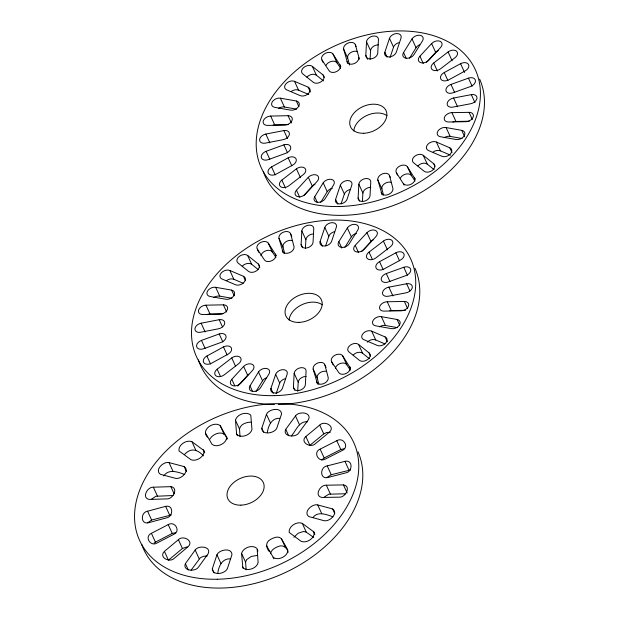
<?xml version="1.0" encoding="UTF-8"?>
<svg xmlns="http://www.w3.org/2000/svg" width="619" height="619" viewBox="0 0 619 619"><rect width="100%" height="100%" fill="white"/><g stroke="black" fill="none" stroke-linecap="round" stroke-linejoin="round"><path stroke-width="0.93" d="M293.421 387.045L294.164 373.334A6.267 4.271 -24.6 0 1 300.54 367.756A6.267 4.271 -24.6 0 1 306.08 371.292L305.353 384.778A6.267 4.271 -24.6 0 1 299.116 390.45A6.267 4.271 -24.6 0 1 293.421 387.045L294.884 390.256M301.12 244.428L301.84 230.941A6.267 4.271 -24.6 0 1 308.069 225.27A6.267 4.271 -24.6 0 1 313.771 228.666L313.036 242.377A6.267 4.271 -24.6 0 1 306.668 247.964A6.267 4.271 -24.6 0 1 301.12 244.428L302.59 247.631M297.708 391.293L298.203 382.155L294.164 373.334M305.415 248.428L305.879 239.762L301.84 230.941M358.107 197.925L358.85 184.214A6.267 4.271 -24.6 0 1 365.225 178.628A6.267 4.271 -24.6 0 1 370.766 182.172L370.038 195.658A6.267 4.271 -24.6 0 1 363.802 201.33A6.267 4.271 -24.6 0 1 358.107 197.925L359.569 201.136M365.806 55.308L366.525 41.821A6.267 4.271 -24.6 0 1 372.754 36.15A6.267 4.271 -24.6 0 1 378.457 39.546L377.722 53.257A6.267 4.271 -24.6 0 1 371.354 58.844A6.267 4.271 -24.6 0 1 365.806 55.308L367.64 59.316M362.44 201.26L362.889 193.035L358.85 184.214M370.1 59.308L370.564 50.642L366.525 41.821M212.286 568.915C212.58 576.15 225.184 573.906 227.397 568.559L231.963 554.647C231.955 547.328 219.227 549.502 216.936 554.779L212.286 568.915L214.12 572.923M235.475 420.216C236.829 414.374 246.2 411.101 250.765 415.07L251.979 429.485C250.478 435.242 241.116 438.561 236.636 434.422L235.475 420.216L239.514 429.029L240.01 436.527M239.514 429.029C240.443 424.085 246.54 422.143 250.997 422.158M261.798 428.216C261.744 435.552 274.496 433.424 276.801 428.155L281.552 414.018C281.312 406.76 268.692 408.966 266.456 414.304L261.798 428.216L263.632 432.217M257.202 549.494L258.123 562.594C256.792 568.443 247.422 571.724 242.841 567.77L241.565 553.371C243.058 547.606 252.42 544.287 256.908 548.403L257.93 551.096M246.138 569.805L245.604 562.184L246.602 559.692L251.306 556.442L257.249 555.413M270.48 553.68C271.091 549.935 274.882 547.776 278.14 546.538C282.775 544.31 287.069 547.529 288.16 552.264M217.772 573.31C218.592 566.439 222.136 558.33 230.237 558.849M320.155 241.348L324.813 227.444A6.267 4.271 -24.6 0 1 332.148 222.67A6.267 4.271 -24.6 0 1 336.326 227.243L331.591 241.379A6.267 4.271 -24.6 0 1 324.147 246.045A6.267 4.271 -24.6 0 1 320.155 241.348L322.36 246.161M384.84 52.228L389.49 38.324A6.267 4.271 -24.6 0 1 396.833 33.55A6.267 4.271 -24.6 0 1 401.004 38.123L396.276 52.259A6.267 4.271 -24.6 0 1 388.833 56.925A6.267 4.271 -24.6 0 1 384.84 52.228L387.045 57.041M325.648 245.82L328.844 236.257A6.267 4.271 -24.6 0 1 334.639 231.668M390.04 57.567L393.529 47.137A6.267 4.271 -24.6 0 1 399.325 42.549M270.921 388.469L275.656 374.325A6.267 4.271 -24.6 0 1 283.1 369.667A6.267 4.271 -24.6 0 1 287.084 374.356L282.434 388.268A6.267 4.271 -24.6 0 1 275.099 393.042A6.267 4.271 -24.6 0 1 270.921 388.469L273.126 393.274M335.606 199.349L340.342 185.205A6.267 4.271 -24.6 0 1 347.785 180.547A6.267 4.271 -24.6 0 1 351.77 185.236L347.12 199.148A6.267 4.271 -24.6 0 1 339.777 203.922A6.267 4.271 -24.6 0 1 335.606 199.349L337.812 204.154M276.144 393.746L279.695 383.138A6.267 4.271 -24.6 0 1 285.599 378.635M341.123 203.744L344.381 194.018A6.267 4.271 -24.6 0 1 350.284 189.515M267.292 432.681C268.205 425.926 271.617 417.848 279.633 418.297M185.391 563.638C182.195 570.966 195.418 572.118 198.529 567.058L208.154 553.696C211.636 546.407 198.366 545.045 195.178 550.051L185.391 563.638L188.323 570.045M209.555 439.591C212.874 433.037 225.099 429.021 227.003 439.312M285.754 429.307C282.179 436.581 295.441 438.059 298.66 433.052L308.572 419.504C311.852 412.192 298.637 410.923 295.495 415.983L285.754 429.307L288.686 435.722M314.7 196.734L323.188 182.868A6.267 4.271 -24.6 0 1 331.335 179.363A6.267 4.271 -24.6 0 1 333.571 184.98L325.215 198.614A6.267 4.271 -24.6 0 1 317.129 202.251A6.267 4.271 -24.6 0 1 314.7 196.734L317.268 202.343M320.735 202.281L327.227 191.681A6.267 4.271 -24.6 0 1 332.38 188.261M250.014 385.854L258.51 371.988A6.267 4.271 -24.6 0 1 266.65 368.483A6.267 4.271 -24.6 0 1 268.886 374.1L260.529 387.734A6.267 4.271 -24.6 0 1 252.444 391.37A6.267 4.271 -24.6 0 1 250.014 385.854L252.583 391.463M256.049 391.401L262.541 380.801A6.267 4.271 -24.6 0 1 266.155 377.892M403.557 52.545L412.014 38.927A6.267 4.271 -24.6 0 1 420.115 35.329A6.267 4.271 -24.6 0 1 422.498 40.877L413.894 54.72A6.267 4.271 -24.6 0 1 405.739 58.186A6.267 4.271 -24.6 0 1 403.557 52.545L406.126 58.155M409.585 58.163L416.045 47.748A6.267 4.271 -24.6 0 1 419.605 44.792M338.872 241.665L347.329 228.047A6.267 4.271 -24.6 0 1 355.43 224.449A6.267 4.271 -24.6 0 1 357.813 229.997L349.209 243.84A6.267 4.271 -24.6 0 1 341.054 247.306A6.267 4.271 -24.6 0 1 338.872 241.665L341.812 248.08M344.899 247.283L351.368 236.868A6.267 4.271 -24.6 0 1 356.459 233.394M191.054 570.192L200.316 557.781L203.527 556.264L207.319 555.932M291.41 435.908C295.944 430.77 299.023 420.827 307.566 421.779M293.924 537.222L298.273 533.168L303.689 531.45L306.304 532.185L313.717 537.454M163.803 475.941C168.592 468.49 178.055 472.049 184.632 474.471M312.92 517.585C317.826 510.799 326.639 514.683 332.906 516.757M296.478 190.203L308.301 177.313A6.267 4.271 -24.6 0 1 316.742 175.146A6.267 4.271 -24.6 0 1 317.106 181.398L305.477 194.08A6.267 4.271 -24.6 0 1 297.05 196.393A6.267 4.271 -24.6 0 1 296.478 190.203L299.774 197.415M303.627 195.627L312.34 186.126A6.267 4.271 -24.6 0 1 314.947 184.3M231.792 379.323L243.615 366.433A6.267 4.271 -24.6 0 1 252.057 364.266A6.267 4.271 -24.6 0 1 252.42 370.518L240.791 383.2A6.267 4.271 -24.6 0 1 232.365 385.513A6.267 4.271 -24.6 0 1 231.792 379.323L234.725 385.738M237.696 386.101L247.654 375.246A6.267 4.271 -24.6 0 1 248.846 374.224M164.414 551.382C158.286 557.224 169.815 563.197 174.318 558.253L188.06 546.724C194.397 541.029 183.015 534.785 178.396 539.667L164.414 551.382L168.453 560.195L182.427 548.48L187.209 546.848M419.922 56.213L431.636 43.57A6.267 4.271 -24.6 0 1 440.063 41.287A6.267 4.271 -24.6 0 1 440.589 47.493L428.673 60.353A6.267 4.271 -24.6 0 1 420.239 62.473A6.267 4.271 -24.6 0 1 419.922 56.213L423.226 63.424M426.561 62.217L435.668 52.383A6.267 4.271 -24.6 0 1 438.244 50.526M355.236 245.333L366.951 232.69A6.267 4.271 -24.6 0 1 375.377 230.407A6.267 4.271 -24.6 0 1 375.903 236.613L363.987 249.472A6.267 4.271 -24.6 0 1 355.554 251.593A6.267 4.271 -24.6 0 1 355.236 245.333L358.54 252.544M361.875 251.337L370.99 241.503A6.267 4.271 -24.6 0 1 373.559 239.646M147.562 522.846L151.632 520.037L171.215 514.993M321.702 459.963L324.186 457.952L340.806 449.526L343.978 448.775M305.863 436.519C299.449 442.136 310.707 448.566 315.396 443.691L329.494 432.062C335.707 426.298 324.294 420.146 319.729 425.083L305.863 436.519L309.895 445.34L323.76 433.896L326.755 432.449L330.26 432.325M327.08 477.404L331.242 474.727L350.547 469.953M151.438 499.224L155.849 496.268L173.065 495.525M184.694 454.292C190.869 447.537 197.438 449.363 203.519 455.847M324.333 497.011L328.828 494.202L345.595 493.761M281.854 180.09L296.424 168.817A6.267 4.271 -24.6 0 1 304.726 168.097A6.267 4.271 -24.6 0 1 303.209 174.674L288.88 185.762A6.267 4.271 -24.6 0 1 280.539 186.644A6.267 4.271 -24.6 0 1 281.854 180.09L285.521 188.106M217.168 369.21L231.738 357.937A6.267 4.271 -24.6 0 1 240.048 357.217A6.267 4.271 -24.6 0 1 238.524 363.794L224.194 374.882A6.267 4.271 -24.6 0 1 215.853 375.764A6.267 4.271 -24.6 0 1 217.168 369.21L220.472 376.422M433.71 62.999L448.094 51.957A6.267 4.271 -24.6 0 1 456.427 51.106A6.267 4.271 -24.6 0 1 455.073 57.668L440.442 68.895A6.267 4.271 -24.6 0 1 432.147 69.576A6.267 4.271 -24.6 0 1 433.71 62.999L437.378 71.015M369.025 252.119L383.409 241.077A6.267 4.271 -24.6 0 1 391.742 240.226A6.267 4.271 -24.6 0 1 390.388 246.788L375.756 258.015A6.267 4.271 -24.6 0 1 367.462 258.696A6.267 4.271 -24.6 0 1 369.025 252.119L372.329 259.33M151.4 533.323C143.948 536.65 150.603 547.188 157.102 542.979L173.637 534.406C181.166 531.272 174.844 520.54 168.213 524.61L151.4 533.323L155.439 542.143L154.092 543.049M320.147 449.139C312.61 452.156 318.661 463.035 325.37 459.027L342.276 450.47C349.743 447.258 343.367 436.565 336.775 440.713L320.147 449.139L324.186 457.952M271.571 166.906L288.152 157.814A6.267 4.271 -24.6 0 1 295.905 158.58A6.267 4.271 -24.6 0 1 292.578 165.149L276.275 174.086A6.267 4.271 -24.6 0 1 268.437 173.49A6.267 4.271 -24.6 0 1 271.571 166.906L275.238 174.922M206.885 356.026L223.467 346.934A6.267 4.271 -24.6 0 1 231.22 347.7A6.267 4.271 -24.6 0 1 227.893 354.269L211.59 363.206A6.267 4.271 -24.6 0 1 203.752 362.61A6.267 4.271 -24.6 0 1 206.885 356.026L210.553 364.042M444.233 72.562L460.575 63.68A6.267 4.271 -24.6 0 1 468.397 64.306A6.267 4.271 -24.6 0 1 465.225 70.891L448.605 79.928A6.267 4.271 -24.6 0 1 440.867 79.131A6.267 4.271 -24.6 0 1 444.233 72.562L447.901 80.578M379.548 261.69L395.889 252.8A6.267 4.271 -24.6 0 1 403.712 253.426A6.267 4.271 -24.6 0 1 400.539 260.011L383.919 269.048A6.267 4.271 -24.6 0 1 376.182 268.251A6.267 4.271 -24.6 0 1 379.548 261.69L383.223 269.698M155.439 542.143L172.252 533.431L175.432 532.711M147.601 511.217C140.474 512.168 140.405 524.85 148.552 522.722L166.279 517.933C173.39 517.144 173.807 504.454 165.629 506.35L147.601 511.217L151.632 520.037M266.139 151.299L283.897 144.854A6.267 4.271 -24.6 0 1 290.713 147.059A6.267 4.271 -24.6 0 1 285.746 153.288L268.282 159.64A6.267 4.271 -24.6 0 1 261.334 157.59A6.267 4.271 -24.6 0 1 266.139 151.299L269.807 159.315M201.454 340.419L219.211 333.974A6.267 4.271 -24.6 0 1 226.036 336.179A6.267 4.271 -24.6 0 1 221.06 342.408L203.597 348.76A6.267 4.271 -24.6 0 1 196.649 346.71A6.267 4.271 -24.6 0 1 201.454 340.419L205.121 348.435M450.965 84.439L468.444 78.149A6.267 4.271 -24.6 0 1 475.369 80.222A6.267 4.271 -24.6 0 1 470.533 86.505L452.76 92.896A6.267 4.271 -24.6 0 1 445.966 90.66A6.267 4.271 -24.6 0 1 450.965 84.439L454.64 92.455M386.279 273.559L403.766 267.269A6.267 4.271 -24.6 0 1 410.683 269.342A6.267 4.271 -24.6 0 1 405.847 275.625L388.082 282.016A6.267 4.271 -24.6 0 1 381.281 279.78A6.267 4.271 -24.6 0 1 386.279 273.559L389.955 281.575M327.203 465.914C320.147 466.61 319.381 479.307 327.606 477.559L345.65 472.908C352.729 472.057 353.147 459.352 344.953 461.333L327.203 465.914L331.242 474.727M265.83 134.068L283.873 130.578A6.267 4.271 -24.6 0 1 289.413 134.114A6.267 4.271 -24.6 0 1 283.045 139.701L265.303 143.136A6.267 4.271 -24.6 0 1 259.601 139.739A6.267 4.271 -24.6 0 1 265.83 134.068L269.861 142.881M201.144 323.188L219.188 319.698A6.267 4.271 -24.6 0 1 224.736 323.234A6.267 4.271 -24.6 0 1 218.368 328.821L200.618 332.256A6.267 4.271 -24.6 0 1 194.915 328.859A6.267 4.271 -24.6 0 1 201.144 323.188L205.175 332.001M453.572 98.026L471.322 94.645A6.267 4.271 -24.6 0 1 476.994 98.065A6.267 4.271 -24.6 0 1 470.75 103.721L452.706 107.157A6.267 4.271 -24.6 0 1 447.181 103.597A6.267 4.271 -24.6 0 1 453.572 98.026L457.611 106.839M388.887 287.146L406.637 283.765A6.267 4.271 -24.6 0 1 412.316 287.185A6.267 4.271 -24.6 0 1 406.064 292.841L388.02 296.277A6.267 4.271 -24.6 0 1 382.503 292.717A6.267 4.271 -24.6 0 1 388.887 287.146L392.926 295.959M153.38 487.207C147.175 486.666 141.287 498.473 149.488 499.448L166.697 498.899C172.871 499.541 178.968 487.88 170.875 486.65L153.38 487.207L157.412 496.02M326.337 485.203C320.209 484.499 313.848 496.028 321.88 497.452L339.282 497.165C345.441 497.769 351.607 486.085 343.46 484.917L326.337 485.203L330.376 494.016M270.658 116.063L288.083 115.707A6.267 4.271 -24.6 0 1 292.075 120.403A6.267 4.271 -24.6 0 1 284.632 125.061L267.485 125.409A6.267 4.271 -24.6 0 1 263.315 120.837A6.267 4.271 -24.6 0 1 270.658 116.063L274.689 124.876L288.446 124.597M205.972 305.182L223.397 304.827A6.267 4.271 -24.6 0 1 227.39 309.523A6.267 4.271 -24.6 0 1 219.946 314.181L202.8 314.529A6.267 4.271 -24.6 0 1 198.629 309.957A6.267 4.271 -24.6 0 1 205.972 305.182L210.003 313.995L222.848 313.74M451.924 112.643L469.055 112.341A6.267 4.271 -24.6 0 1 473.202 116.937A6.267 4.271 -24.6 0 1 465.844 121.695L448.435 121.997A6.267 4.271 -24.6 0 1 444.465 117.285A6.267 4.271 -24.6 0 1 451.924 112.643L455.963 121.456L469.279 121.223M387.239 301.763L404.369 301.461A6.267 4.271 -24.6 0 1 408.517 306.057A6.267 4.271 -24.6 0 1 401.158 310.815L383.749 311.117A6.267 4.271 -24.6 0 1 379.787 306.405A6.267 4.271 -24.6 0 1 387.239 301.763L391.278 310.576L405.546 310.328M169.026 462.594C163.416 461.124 154.146 470.285 160.483 474.347L175.37 478.278C180.988 479.849 190.265 470.85 184.16 466.602L169.026 462.594L173.057 471.407M317.74 504.942C312.138 503.355 302.823 512.308 308.889 516.594L323.977 520.672C329.579 522.157 338.879 513.043 332.581 508.942L317.74 504.942L321.779 513.755M296.315 100.998A6.267 4.271 -24.6 0 1 298.551 106.607A6.267 4.271 -24.6 0 1 290.412 110.105L274.728 107.35A6.267 4.271 -24.6 0 1 272.29 101.826A6.267 4.271 -24.6 0 1 280.376 98.189L296.315 100.998L298.884 106.607M278.449 108.48A6.267 4.271 -24.6 0 1 284.415 107.002L296.602 109.153M231.63 290.118A6.267 4.271 -24.6 0 1 233.866 295.727A6.267 4.271 -24.6 0 1 225.726 299.225L210.042 296.47A6.267 4.271 -24.6 0 1 207.613 290.945A6.267 4.271 -24.6 0 1 215.691 287.309L231.63 290.118L234.199 295.727M213.764 297.6A6.267 4.271 -24.6 0 1 219.73 296.122L231.916 298.273M461.751 130.361A6.267 4.271 -24.6 0 1 464.165 135.894A6.267 4.271 -24.6 0 1 456.071 139.515L440.163 136.667A6.267 4.271 -24.6 0 1 437.95 131.05A6.267 4.271 -24.6 0 1 446.098 127.56L461.751 130.361L464.691 136.776M444.163 137.728A6.267 4.271 -24.6 0 1 450.137 136.381L462.107 138.517M397.073 319.481A6.267 4.271 -24.6 0 1 399.479 325.014A6.267 4.271 -24.6 0 1 391.386 328.635L375.478 325.787A6.267 4.271 -24.6 0 1 373.265 320.17A6.267 4.271 -24.6 0 1 381.412 316.68L397.073 319.481L399.634 325.091M379.478 326.847A6.267 4.271 -24.6 0 1 385.451 325.501L397.421 327.637M308.161 87.171A6.267 4.271 -24.6 0 1 308.525 93.415A6.267 4.271 -24.6 0 1 300.091 95.581L286.667 89.863A6.267 4.271 -24.6 0 1 286.086 83.666A6.267 4.271 -24.6 0 1 294.512 81.344L308.161 87.171L310.367 91.976M291.294 91.45A6.267 4.271 -24.6 0 1 298.551 90.165L308.788 94.529M243.476 276.291A6.267 4.271 -24.6 0 1 243.84 282.535A6.267 4.271 -24.6 0 1 235.406 284.701L221.981 278.983A6.267 4.271 -24.6 0 1 221.401 272.786A6.267 4.271 -24.6 0 1 229.827 270.472L243.476 276.291L245.31 280.299M226.608 280.569A6.267 4.271 -24.6 0 1 233.866 279.285L243.244 283.285M449.789 147.802A6.267 4.271 -24.6 0 1 450.346 153.999A6.267 4.271 -24.6 0 1 441.92 156.298L428.302 150.448A6.267 4.271 -24.6 0 1 427.953 144.196A6.267 4.271 -24.6 0 1 436.395 142.045L449.789 147.802L451.994 152.607M433.192 151.988A6.267 4.271 -24.6 0 1 440.426 150.858L450.477 155.176M385.103 336.922A6.267 4.271 -24.6 0 1 385.66 343.119A6.267 4.271 -24.6 0 1 377.234 345.417L363.616 339.568A6.267 4.271 -24.6 0 1 363.268 333.316A6.267 4.271 -24.6 0 1 371.709 331.165L385.103 336.922L387.308 341.727M367.307 342.129A6.267 4.271 -24.6 0 1 375.741 339.978L384.956 343.94M191.929 441.695C186.497 439.482 178.055 444.844 178.992 450.926L190.907 459.662C196.324 462.037 204.719 456.66 203.984 450.593L191.929 441.695L195.96 450.508M302.265 523.372C296.849 520.989 288.446 526.359 289.174 532.417L301.19 541.354C306.614 543.575 315.063 538.221 314.143 532.139L302.265 523.372L306.304 532.185M323.025 74.922A6.267 4.271 -24.6 0 1 321.501 81.499A6.267 4.271 -24.6 0 1 313.199 82.219L302.691 73.816A6.267 4.271 -24.6 0 1 304.006 67.262A6.267 4.271 -24.6 0 1 312.347 66.38L323.025 74.922L324.124 77.329M312.347 66.38L316.386 75.201L323.497 80.896M258.34 264.042A6.267 4.271 -24.6 0 1 256.815 270.619A6.267 4.271 -24.6 0 1 248.513 271.339L238.006 262.936A6.267 4.271 -24.6 0 1 239.321 256.382A6.267 4.271 -24.6 0 1 247.662 255.5L258.34 264.042L259.802 267.253M247.662 255.5L251.701 264.321L258.1 269.443M433.764 163.787A6.267 4.271 -24.6 0 1 432.433 170.341A6.267 4.271 -24.6 0 1 424.092 171.208L413.446 162.642A6.267 4.271 -24.6 0 1 414.985 156.065A6.267 4.271 -24.6 0 1 423.288 155.361L433.764 163.787L434.863 166.186M423.288 155.361L427.327 164.182L434.058 169.591M369.079 352.907A6.267 4.271 -24.6 0 1 367.748 359.461A6.267 4.271 -24.6 0 1 359.407 360.328L348.76 351.762A6.267 4.271 -24.6 0 1 350.3 345.185A6.267 4.271 -24.6 0 1 358.602 344.481L369.079 352.907L370.541 356.111M358.602 344.481L362.641 353.302L369.373 358.711M266.696 545.981L273.126 557.208C277.9 561.286 288.531 556.117 287.742 549.757L281.413 538.716C278.535 535.45 273.374 537.718 270.294 539.606C265.311 542.082 265.992 547.807 269.265 551.591M227.374 438.515L220.217 425.686C214.213 420.641 200.285 429.687 207.427 437.138M323.11 62.434L322.012 60.028A6.267 4.271 -24.6 0 1 325.145 53.443A6.267 4.271 -24.6 0 1 332.991 54.039L340.883 66.481M332.991 54.039L337.022 62.859L340.605 68.276M322.012 60.028L329.06 70.69A6.267 4.271 -24.6 0 0 336.821 71.448A6.267 4.271 -24.6 0 0 340.156 64.879M258.796 252.351L257.326 249.148A6.267 4.271 -24.6 0 1 260.46 242.563A6.267 4.271 -24.6 0 1 268.306 243.159L276.198 255.601M268.306 243.159L272.337 251.979L275.919 257.396M257.326 249.148L264.375 259.81A6.267 4.271 -24.6 0 0 272.136 260.568A6.267 4.271 -24.6 0 0 275.47 253.999M397.444 175.053L396.338 172.647A6.267 4.271 -24.6 0 1 399.681 166.078A6.267 4.271 -24.6 0 1 407.434 166.851L415.194 179.123M407.434 166.851L411.473 175.664L414.985 181.003M396.338 172.647L404.215 185.104M333.123 364.978L331.652 361.767A6.267 4.271 -24.6 0 1 334.995 355.198A6.267 4.271 -24.6 0 1 342.748 355.971L350.516 368.243M342.748 355.971L346.787 364.784L350.3 370.123M331.652 361.767L338.794 372.623A6.267 4.271 -24.6 0 0 346.632 373.226A6.267 4.271 -24.6 0 0 349.781 366.641M205.593 433.13L211.922 444.171C216.611 448.435 227.219 443.25 226.639 436.913M468.444 78.149L472.119 86.165M460.575 63.68L464.614 72.493M471.322 94.645L474.99 102.661M448.094 51.957L452.133 60.77M469.055 112.341L472.351 119.552M431.636 43.57L435.668 52.383M412.014 38.927L416.045 47.748M446.098 127.56L450.137 136.381M389.49 38.324L393.529 47.137M436.395 142.045L440.426 150.858M347.63 63.169L343.653 49.18A6.267 4.271 -24.6 0 1 348.451 42.897A6.267 4.271 -24.6 0 1 355.399 44.947L356.134 46.549M355.399 44.947L359.43 59.138M343.653 49.18L347.685 58L349.542 65.072M382.209 194.962L377.83 179.959A6.267 4.271 -24.6 0 1 382.813 173.73A6.267 4.271 -24.6 0 1 389.63 175.943L390.365 177.545M377.83 179.959L381.869 188.78L383.509 195.078M403.766 267.269L407.434 275.285M395.889 252.8L399.557 260.808M406.637 283.765L409.94 290.976M383.409 241.077L387.448 249.89M404.369 301.461L407.666 308.672M366.951 232.69L370.99 241.503M294.512 81.344L298.551 90.165M340.342 185.205L344.381 194.018M347.329 228.047L351.368 236.868M323.188 182.868L327.227 191.681M381.412 316.68L385.451 325.501M280.376 98.189L284.415 107.002M288.083 115.707L291.387 122.926M308.301 177.313L312.34 186.126M283.873 130.578L287.541 138.594M324.813 227.444L328.844 236.257M371.709 331.165L375.741 339.978M296.424 168.817L300.463 177.638M283.897 144.854L287.564 152.862M288.152 157.814L291.82 165.83M283.316 253.086L278.968 238.3A6.267 4.271 -24.6 0 1 283.773 232.017A6.267 4.271 -24.6 0 1 290.713 234.067L291.812 236.466M278.968 238.3L282.999 247.12L284.624 253.31M317.532 384.082L313.152 369.079A6.267 4.271 -24.6 0 1 318.127 362.85A6.267 4.271 -24.6 0 1 324.944 365.063L326.051 367.462M313.152 369.079L317.183 377.899L318.824 384.198M336.775 440.713L340.806 449.526M344.953 461.333L348.984 470.146M319.729 425.083L323.76 433.896M343.46 484.917L347.135 492.933M229.827 270.472L233.866 279.285M295.495 415.983L299.534 424.796M275.656 374.325L279.695 383.138M332.581 508.942L334.786 513.747M258.51 371.988L262.541 380.801M215.691 287.309L219.73 296.122M223.397 304.827L226.701 312.046M266.456 414.304L270.495 423.117M243.615 366.433L247.654 375.246M219.188 319.698L222.492 326.909M313.392 531.272L314.862 534.483M231.738 357.937L235.406 365.953M219.211 333.974L222.879 341.982M223.467 346.934L227.134 354.95M236.35 433.339L237.448 435.737M281.413 538.716L285.452 547.529M220.217 425.686L224.248 434.499M273.126 557.208L273.861 558.81M203.264 449.704L204.734 452.907M241.565 553.371L245.604 562.184M242.501 566.695L243.236 568.304M184.16 466.602L186.365 471.407M216.936 554.779L220.968 563.592M170.875 486.65L174.171 493.861M195.178 550.051L199.21 558.872M165.629 506.35L169.66 515.17M178.396 539.667L182.427 548.48M168.213 524.61L172.252 533.431M290.713 234.067L294.01 246.656A6.267 4.271 -24.6 0 1 289.034 252.885A6.267 4.271 -24.6 0 1 282.21 250.68M389.63 175.943L392.864 188.323A6.267 4.271 -24.6 0 1 388.051 194.614A6.267 4.271 -24.6 0 1 381.111 192.555M324.944 365.063L328.178 377.451A6.267 4.271 -24.6 0 1 323.366 383.734A6.267 4.271 -24.6 0 1 316.425 381.675M479.655 79.139A117.726 80.137 -24.6 0 1 401.7 202.189A117.726 80.137 -24.6 0 1 263.33 171.625M358.695 57.536A6.267 4.271 -24.6 0 1 353.72 63.765A6.267 4.271 -24.6 0 1 346.895 61.56M414.467 177.521A6.267 4.271 -24.6 0 1 411.318 184.106A6.267 4.271 -24.6 0 1 403.48 183.503M273.149 125.061A6.267 4.271 -24.6 0 1 274.689 124.876M362.889 193.035A6.267 4.271 -24.6 0 1 370.789 187.34M381.869 188.78A6.267 4.271 -24.6 0 1 384.662 183.634A6.267 4.271 -24.6 0 1 391.293 182.357M400.439 178.017A6.267 4.271 -24.6 0 1 406.01 174.063A6.267 4.271 -24.6 0 1 411.473 175.664M417.864 165.923A6.267 4.271 -24.6 0 1 427.327 164.182M452.868 122.067A6.267 4.271 -24.6 0 1 455.963 121.456M370.564 50.642A6.267 4.271 -24.6 0 1 378.325 44.823M347.685 58A6.267 4.271 -24.6 0 1 350.323 52.839A6.267 4.271 -24.6 0 1 356.954 51.431M325.989 65.428A6.267 4.271 -24.6 0 1 331.467 61.389A6.267 4.271 -24.6 0 1 337.022 62.859M306.916 77.135A6.267 4.271 -24.6 0 1 316.386 75.201M353.789 130.973A19.506 13.278 -24.6 0 1 366.727 115.521A19.506 13.278 -24.6 0 1 386.937 115.652M414.97 268.259A117.726 80.137 -24.6 0 1 388.074 357.302A117.726 80.137 -24.6 0 1 278.279 404.455M274.418 404.478A117.726 80.137 -24.6 0 1 198.359 359.887M206.916 314.669A6.267 4.271 -24.6 0 1 210.003 313.995M298.203 382.155A6.267 4.271 -24.6 0 1 306.103 376.46M317.183 377.899A6.267 4.271 -24.6 0 1 319.977 372.754A6.267 4.271 -24.6 0 1 326.608 371.477M335.328 368.359A6.267 4.271 -24.6 0 1 340.543 363.392A6.267 4.271 -24.6 0 1 346.787 364.784M353.178 355.043A6.267 4.271 -24.6 0 1 362.641 353.302M389.738 310.73A6.267 4.271 -24.6 0 1 391.278 310.576M305.879 239.762A6.267 4.271 -24.6 0 1 313.64 233.943M282.999 247.12A6.267 4.271 -24.6 0 1 285.638 241.959A6.267 4.271 -24.6 0 1 292.269 240.551M260.924 255.763A6.267 4.271 -24.6 0 1 266 250.726A6.267 4.271 -24.6 0 1 272.337 251.979M242.23 266.255A6.267 4.271 -24.6 0 1 251.701 264.321M289.112 320.093A19.506 13.278 -24.6 0 1 302.041 304.641A19.506 13.278 -24.6 0 1 322.251 304.772M357.999 451.855A117.726 80.137 -24.6 0 1 280.051 574.904A117.726 80.137 -24.6 0 1 141.681 544.349M338.933 206.522A117.726 80.137 -24.6 0 0 476.7 72.949A117.726 80.137 -24.6 0 0 289.29 76.733A117.726 80.137 -24.6 0 0 338.933 206.522M363.724 133.271A19.506 13.278 -24.6 0 0 386.186 110.948A19.506 13.278 -24.6 0 0 355.004 111.977A19.506 13.278 -24.6 0 0 363.724 133.271M274.248 395.642A117.726 80.137 -24.6 0 0 412.014 262.069A117.726 80.137 -24.6 0 0 224.604 265.853A117.726 80.137 -24.6 0 0 274.248 395.642M299.047 322.391A19.506 13.278 -24.6 0 0 321.501 300.068A19.506 13.278 -24.6 0 0 290.319 301.097A19.506 13.278 -24.6 0 0 299.047 322.391M217.277 579.237A117.726 80.137 -24.6 0 0 355.051 445.672A117.726 80.137 -24.6 0 0 167.641 449.448A117.726 80.137 -24.6 0 0 217.277 579.237M240.984 505.15A19.506 13.278 -24.6 0 0 263.446 482.828A19.506 13.278 -24.6 0 0 232.264 483.857A19.506 13.278 -24.6 0 0 240.984 505.15"/></g></svg>
